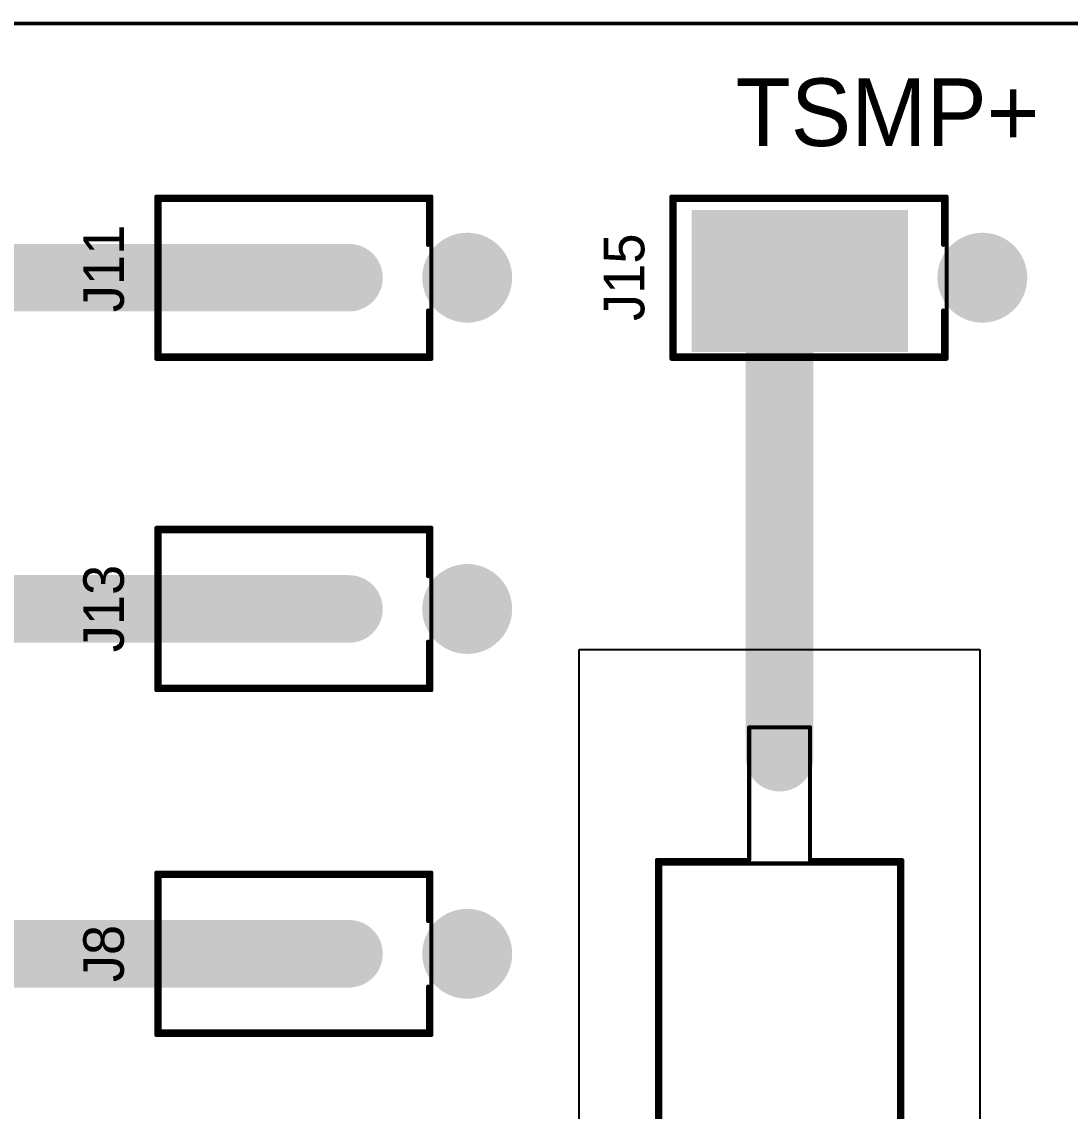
# Model space of a CAD drawing. Header units: millimetres. Extents: x 0 to 5.19, y 0 to 3.53.
# Drawn here: x 1.813 to 3.364, y 1.917 to 3.528 of the extents above; entities that cross this region are included whole.
import ezdxf

# ---------------------------------------------------------------- set-up
doc = ezdxf.new("R2010")
doc.units = ezdxf.units.MM
doc.header["$MEASUREMENT"] = 0
for name, color, linetype in [('BottomLayer', 5, 'Continuous'), ('BottomSolder', 6, 'Continuous'), ('Mechanical3', 76, 'Continuous'), ('Mechanical32', 56, 'Continuous'), ('Mechanical5', 56, 'Continuous'), ('MultiLayer', 9, 'Continuous'), ('PadHoleLayer', 156, 'Continuous'), ('TopLayer', 1, 'Continuous'), ('TopOverlay', 2, 'Continuous'), ('TopSolder', 216, 'Continuous')]:
    doc.layers.add(name, color=color, linetype=linetype)

# ---------------------------------------------------------------- blocks, each defined once
blk = doc.blocks.new('45F10KE_6')
at = {"layer": 'BottomLayer', "const_width": 0.035}
blk.add_lwpolyline([(-0.0175, 0, 1), (0.0175, 0, 1)], format="xyb", close=True, dxfattribs=at)
at = {"layer": 'BottomLayer'}
blk.add_solid([(-1.295, -0.035), (-1.225, -0.035), (-1.295, 0.035), (-1.225, 0.035)], dxfattribs=at)
at = {"layer": 'BottomSolder', "const_width": 0.039}
blk.add_lwpolyline([(-0.0195, 0, 1), (0.0195, 0, 1)], format="xyb", close=True, dxfattribs=at)
at = {"layer": 'BottomSolder'}
blk.add_solid([(-1.299, -0.039), (-1.221, -0.039), (-1.299, 0.039), (-1.221, 0.039)], dxfattribs=at)
at = {"layer": 'Mechanical3'}
for p, q in [((-1.1085, 0.045), (-1.1085, 0.1815)), ((-1.1085, 0.1815), (-0.1515, 0.1815)), ((-0.1515, 0.1815), (-0.1515, 0.045)), ((-1.305, -0.045), (-1.305, 0.045)), ((-1.305, 0.045), (-1.1085, 0.045)), ((-0.1515, 0.045), (0.045, 0.045)), ((0.045, 0.045), (0.045, -0.045)), ((-1.1085, -0.045), (-1.305, -0.045)), ((-1.1085, -0.1815), (-1.1085, -0.045)), ((0.045, -0.045), (-0.1515, -0.045)), ((-0.1515, -0.045), (-0.1515, -0.1815)), ((-0.1515, -0.1815), (-1.1085, -0.1815))]:
    blk.add_line(p, q, dxfattribs=at)
at = {"layer": 'Mechanical3', "const_width": 0.006}
for points in [[(-1.1085, 0.1815), (-1.1085, 0.045)], [(-1.1085, 0.1815), (-0.1515, 0.1815)], [(-0.1515, 0.1815), (-0.1515, 0.045)], [(-1.305, 0.045), (-1.1085, 0.045)], [(-0.1515, 0.045), (0.045, 0.045)], [(0.045, 0.045), (0.045, -0.045)], [(-1.305, -0.045), (-1.1085, -0.045)], [(-1.1085, -0.045), (-1.1085, -0.1815)], [(-0.1515, -0.045), (-0.1515, -0.1815)], [(-0.1515, -0.045), (0.045, -0.045)], [(-1.1085, -0.1815), (-0.1515, -0.1815)]]:
    blk.add_lwpolyline(points, dxfattribs=at)
at = {"layer": 'Mechanical3', "const_width": 0.003}
for points in [[(-1.11, 0.1815, 1), (-1.107, 0.1815, 1)], [(-1.11, 0.1815, 1), (-1.107, 0.1815, 1)], [(-0.153, 0.1815, 1), (-0.15, 0.1815, 1)], [(-0.153, 0.1815, 1), (-0.15, 0.1815, 1)], [(-1.3065, 0.045, 1), (-1.3035, 0.045, 1)], [(-1.11, 0.045, 1), (-1.107, 0.045, 1)], [(-1.11, 0.045, 1), (-1.107, 0.045, 1)], [(-0.153, 0.045, 1), (-0.15, 0.045, 1)], [(-0.153, 0.045, 1), (-0.15, 0.045, 1)], [(0.0435, 0.045, 1), (0.0465, 0.045, 1)], [(0.0435, 0.045, 1), (0.0465, 0.045, 1)], [(-1.3065, -0.045, 1), (-1.3035, -0.045, 1)], [(-1.11, -0.045, 1), (-1.107, -0.045, 1)], [(-1.11, -0.045, 1), (-1.107, -0.045, 1)], [(-0.153, -0.045, 1), (-0.15, -0.045, 1)], [(-0.153, -0.045, 1), (-0.15, -0.045, 1)], [(0.0435, -0.045, 1), (0.0465, -0.045, 1)], [(0.0435, -0.045, 1), (0.0465, -0.045, 1)], [(-1.11, -0.1815, 1), (-1.107, -0.1815, 1)], [(-1.11, -0.1815, 1), (-1.107, -0.1815, 1)], [(-0.153, -0.1815, 1), (-0.15, -0.1815, 1)], [(-0.153, -0.1815, 1), (-0.15, -0.1815, 1)]]:
    blk.add_lwpolyline(points, format="xyb", close=True, dxfattribs=at)
at = {"layer": 'Mechanical5'}
for p, q in [((-1.42, -0.2965), (-1.42, 0.2965)), ((-1.42, 0.2965), (0.16, 0.2965)), ((0.16, 0.2965), (0.16, -0.2965)), ((0.16, -0.2965), (-1.42, -0.2965))]:
    blk.add_line(p, q, dxfattribs=at)
at = {"layer": 'PadHoleLayer', "const_width": 0.025}
for points in [[(-1.2725, 0, 1), (-1.2475, 0, 1)], [(-0.0125, 0, 1), (0.0125, 0, 1)]]:
    blk.add_lwpolyline(points, format="xyb", close=True, dxfattribs=at)
at = {"layer": 'TopLayer', "const_width": 0.035}
blk.add_lwpolyline([(-0.0175, 0, 1), (0.0175, 0, 1)], format="xyb", close=True, dxfattribs=at)
at = {"layer": 'TopLayer'}
blk.add_solid([(-1.295, -0.035), (-1.225, -0.035), (-1.295, 0.035), (-1.225, 0.035)], dxfattribs=at)
at = {"layer": 'TopOverlay', "const_width": 0.006}
for points in [[(-1.1035, 0.1765), (-1.1035, -0.1765)], [(-1.1035, 0.1765), (-0.1565, 0.1765)], [(-0.1565, 0.1765), (-0.1565, -0.1765)], [(-1.1035, -0.1765), (-0.1565, -0.1765)]]:
    blk.add_lwpolyline(points, dxfattribs=at)
at = {"layer": 'TopOverlay', "const_width": 0.003}
for points in [[(-1.105, 0.1765, 1), (-1.102, 0.1765, 1)], [(-1.105, 0.1765, 1), (-1.102, 0.1765, 1)], [(-0.158, 0.1765, 1), (-0.155, 0.1765, 1)], [(-0.158, 0.1765, 1), (-0.155, 0.1765, 1)], [(-1.105, -0.1765, 1), (-1.102, -0.1765, 1)], [(-1.105, -0.1765, 1), (-1.102, -0.1765, 1)], [(-0.158, -0.1765, 1), (-0.155, -0.1765, 1)], [(-0.158, -0.1765, 1), (-0.155, -0.1765, 1)]]:
    blk.add_lwpolyline(points, format="xyb", close=True, dxfattribs=at)
at = {"layer": 'TopSolder', "const_width": 0.039}
blk.add_lwpolyline([(-0.0195, 0, 1), (0.0195, 0, 1)], format="xyb", close=True, dxfattribs=at)
at = {"layer": 'TopSolder'}
blk.add_solid([(-1.299, -0.039), (-1.221, -0.039), (-1.299, 0.039), (-1.221, 0.039)], dxfattribs=at)
blk = doc.blocks.new('CON2_1X2_P163_VM_13')
at = {"layer": 'BottomLayer'}
for points, const_width in [([(0.3067, 0, 1), (0.3692, 0, 1)], 0.0625), ([(0.1442, 0, 1), (0.1817, 0, 1)], 0.0375)]:
    blk.add_lwpolyline(points, format="xyb", close=True, dxfattribs=dict(at, const_width=const_width))
blk.add_solid([(-0.0375, -0.0375), (0.0375, -0.0375), (-0.0375, 0.0375), (0.0375, 0.0375)], dxfattribs=at)
at = {"layer": 'BottomSolder'}
for points, const_width in [([(0.3047, 0, 1), (0.3712, 0, 1)], 0.0665), ([(0.1422, 0, 1), (0.1837, 0, 1)], 0.0415)]:
    blk.add_lwpolyline(points, format="xyb", close=True, dxfattribs=dict(at, const_width=const_width))
blk.add_solid([(-0.0415, -0.0415), (0.0415, -0.0415), (-0.0415, 0.0415), (0.0415, 0.0415)], dxfattribs=at)
at = {"layer": 'Mechanical3', "const_width": 0.006}
for points in [[(-0.122, -0.12), (-0.122, 0.12)], [(-0.122, 0.12), (0.285, 0.12)], [(0.285, -0.12), (0.285, 0.12)], [(-0.122, -0.12), (0.285, -0.12)]]:
    blk.add_lwpolyline(points, dxfattribs=at)
at = {"layer": 'Mechanical3', "const_width": 0.003}
for points in [[(-0.1235, 0.12, 1), (-0.1205, 0.12, 1)], [(-0.1235, 0.12, 1), (-0.1205, 0.12, 1)], [(0.2835, 0.12, 1), (0.2865, 0.12, 1)], [(0.2835, 0.12, 1), (0.2865, 0.12, 1)], [(-0.1235, -0.12, 1), (-0.1205, -0.12, 1)], [(-0.1235, -0.12, 1), (-0.1205, -0.12, 1)], [(0.2835, -0.12, 1), (0.2865, -0.12, 1)], [(0.2835, -0.12, 1), (0.2865, -0.12, 1)]]:
    blk.add_lwpolyline(points, format="xyb", close=True, dxfattribs=at)
at = {"layer": 'Mechanical5'}
for p, q in [((0.285, 0.12), (-0.122, 0.12)), ((-0.122, 0.12), (-0.122, -0.12)), ((0.285, -0.12), (0.285, 0.12)), ((-0.122, -0.12), (0.285, -0.12))]:
    blk.add_line(p, q, dxfattribs=at)
at = {"layer": 'MultiLayer'}
for points, const_width in [([(0.3067, 0, 1), (0.3692, 0, 1)], 0.0625), ([(0.1442, 0, 1), (0.1817, 0, 1)], 0.0375)]:
    blk.add_lwpolyline(points, format="xyb", close=True, dxfattribs=dict(at, const_width=const_width))
blk.add_solid([(-0.0375, -0.0375), (0.0375, -0.0375), (-0.0375, 0.0375), (0.0375, 0.0375)], dxfattribs=at)
at = {"layer": 'PadHoleLayer'}
for points, const_width in [([(0.3067, 0, 1), (0.3692, 0, 1)], 0.0625), ([(-0.0138, 0, 1), (0.0138, 0, 1)], 0.0275), ([(0.1492, 0, 1), (0.1767, 0, 1)], 0.0275)]:
    blk.add_lwpolyline(points, format="xyb", close=True, dxfattribs=dict(at, const_width=const_width))
at = {"layer": 'TopLayer'}
for points, const_width in [([(0.3067, 0, 1), (0.3692, 0, 1)], 0.0625), ([(0.1442, 0, 1), (0.1817, 0, 1)], 0.0375)]:
    blk.add_lwpolyline(points, format="xyb", close=True, dxfattribs=dict(at, const_width=const_width))
blk.add_solid([(-0.0375, -0.0375), (0.0375, -0.0375), (-0.0375, 0.0375), (0.0375, 0.0375)], dxfattribs=at)
at = {"layer": 'TopOverlay', "const_width": 0.006}
for points in [[(-0.117, -0.115), (-0.117, 0.115)], [(-0.117, 0.115), (0.28, 0.115)], [(0.28, 0.0485), (0.28, 0.115)], [(0.28, -0.115), (0.28, -0.0485)], [(-0.117, -0.115), (0.28, -0.115)]]:
    blk.add_lwpolyline(points, dxfattribs=at)
at = {"layer": 'TopOverlay', "const_width": 0.003}
for points in [[(-0.1185, 0.115, 1), (-0.1155, 0.115, 1)], [(-0.1185, 0.115, 1), (-0.1155, 0.115, 1)], [(0.2785, 0.115, 1), (0.2815, 0.115, 1)], [(0.2785, 0.115, 1), (0.2815, 0.115, 1)], [(0.2785, 0.0485, 1), (0.2815, 0.0485, 1)], [(0.2785, -0.0485, 1), (0.2815, -0.0485, 1)], [(-0.1185, -0.115, 1), (-0.1155, -0.115, 1)], [(-0.1185, -0.115, 1), (-0.1155, -0.115, 1)], [(0.2785, -0.115, 1), (0.2815, -0.115, 1)], [(0.2785, -0.115, 1), (0.2815, -0.115, 1)]]:
    blk.add_lwpolyline(points, format="xyb", close=True, dxfattribs=at)
at = {"layer": 'TopSolder'}
for points, const_width in [([(0.3047, 0, 1), (0.3712, 0, 1)], 0.0665), ([(0.1422, 0, 1), (0.1837, 0, 1)], 0.0415)]:
    blk.add_lwpolyline(points, format="xyb", close=True, dxfattribs=dict(at, const_width=const_width))
blk.add_solid([(-0.0415, -0.0415), (0.0415, -0.0415), (-0.0415, 0.0415), (0.0415, 0.0415)], dxfattribs=at)
blk = doc.blocks.new('CON2_1X2_P163_VM_15')
at = {"layer": 'BottomLayer'}
for points, const_width in [([(0.3067, 0, 1), (0.3692, 0, 1)], 0.0625), ([(0.1442, 0, 1), (0.1817, 0, 1)], 0.0375)]:
    blk.add_lwpolyline(points, format="xyb", close=True, dxfattribs=dict(at, const_width=const_width))
blk.add_solid([(-0.0375, -0.0375), (0.0375, -0.0375), (-0.0375, 0.0375), (0.0375, 0.0375)], dxfattribs=at)
at = {"layer": 'BottomSolder'}
for points, const_width in [([(0.3047, 0, 1), (0.3712, 0, 1)], 0.0665), ([(0.1422, 0, 1), (0.1837, 0, 1)], 0.0415)]:
    blk.add_lwpolyline(points, format="xyb", close=True, dxfattribs=dict(at, const_width=const_width))
blk.add_solid([(-0.0415, -0.0415), (0.0415, -0.0415), (-0.0415, 0.0415), (0.0415, 0.0415)], dxfattribs=at)
at = {"layer": 'Mechanical3', "const_width": 0.006}
for points in [[(-0.122, -0.12), (-0.122, 0.12)], [(-0.122, 0.12), (0.285, 0.12)], [(0.285, -0.12), (0.285, 0.12)], [(-0.122, -0.12), (0.285, -0.12)]]:
    blk.add_lwpolyline(points, dxfattribs=at)
at = {"layer": 'Mechanical3', "const_width": 0.003}
for points in [[(-0.1235, 0.12, 1), (-0.1205, 0.12, 1)], [(-0.1235, 0.12, 1), (-0.1205, 0.12, 1)], [(0.2835, 0.12, 1), (0.2865, 0.12, 1)], [(0.2835, 0.12, 1), (0.2865, 0.12, 1)], [(-0.1235, -0.12, 1), (-0.1205, -0.12, 1)], [(-0.1235, -0.12, 1), (-0.1205, -0.12, 1)], [(0.2835, -0.12, 1), (0.2865, -0.12, 1)], [(0.2835, -0.12, 1), (0.2865, -0.12, 1)]]:
    blk.add_lwpolyline(points, format="xyb", close=True, dxfattribs=at)
at = {"layer": 'Mechanical5'}
for p, q in [((0.285, 0.12), (-0.122, 0.12)), ((-0.122, 0.12), (-0.122, -0.12)), ((0.285, -0.12), (0.285, 0.12)), ((-0.122, -0.12), (0.285, -0.12))]:
    blk.add_line(p, q, dxfattribs=at)
at = {"layer": 'MultiLayer'}
for points, const_width in [([(0.3067, 0, 1), (0.3692, 0, 1)], 0.0625), ([(0.1442, 0, 1), (0.1817, 0, 1)], 0.0375)]:
    blk.add_lwpolyline(points, format="xyb", close=True, dxfattribs=dict(at, const_width=const_width))
blk.add_solid([(-0.0375, -0.0375), (0.0375, -0.0375), (-0.0375, 0.0375), (0.0375, 0.0375)], dxfattribs=at)
at = {"layer": 'PadHoleLayer'}
for points, const_width in [([(0.3067, 0, 1), (0.3692, 0, 1)], 0.0625), ([(-0.0138, 0, 1), (0.0138, 0, 1)], 0.0275), ([(0.1492, 0, 1), (0.1767, 0, 1)], 0.0275)]:
    blk.add_lwpolyline(points, format="xyb", close=True, dxfattribs=dict(at, const_width=const_width))
at = {"layer": 'TopLayer'}
for points, const_width in [([(0.3067, 0, 1), (0.3692, 0, 1)], 0.0625), ([(0.1442, 0, 1), (0.1817, 0, 1)], 0.0375)]:
    blk.add_lwpolyline(points, format="xyb", close=True, dxfattribs=dict(at, const_width=const_width))
blk.add_solid([(-0.0375, -0.0375), (0.0375, -0.0375), (-0.0375, 0.0375), (0.0375, 0.0375)], dxfattribs=at)
at = {"layer": 'TopOverlay', "const_width": 0.006}
for points in [[(-0.117, -0.115), (-0.117, 0.115)], [(-0.117, 0.115), (0.28, 0.115)], [(0.28, 0.0485), (0.28, 0.115)], [(0.28, -0.115), (0.28, -0.0485)], [(-0.117, -0.115), (0.28, -0.115)]]:
    blk.add_lwpolyline(points, dxfattribs=at)
at = {"layer": 'TopOverlay', "const_width": 0.003}
for points in [[(-0.1185, 0.115, 1), (-0.1155, 0.115, 1)], [(-0.1185, 0.115, 1), (-0.1155, 0.115, 1)], [(0.2785, 0.115, 1), (0.2815, 0.115, 1)], [(0.2785, 0.115, 1), (0.2815, 0.115, 1)], [(0.2785, 0.0485, 1), (0.2815, 0.0485, 1)], [(0.2785, -0.0485, 1), (0.2815, -0.0485, 1)], [(-0.1185, -0.115, 1), (-0.1155, -0.115, 1)], [(-0.1185, -0.115, 1), (-0.1155, -0.115, 1)], [(0.2785, -0.115, 1), (0.2815, -0.115, 1)], [(0.2785, -0.115, 1), (0.2815, -0.115, 1)]]:
    blk.add_lwpolyline(points, format="xyb", close=True, dxfattribs=at)
at = {"layer": 'TopSolder'}
for points, const_width in [([(0.3047, 0, 1), (0.3712, 0, 1)], 0.0665), ([(0.1422, 0, 1), (0.1837, 0, 1)], 0.0415)]:
    blk.add_lwpolyline(points, format="xyb", close=True, dxfattribs=dict(at, const_width=const_width))
blk.add_solid([(-0.0415, -0.0415), (0.0415, -0.0415), (-0.0415, 0.0415), (0.0415, 0.0415)], dxfattribs=at)
blk = doc.blocks.new('CON2_1X2_P163_VM_17')
at = {"layer": 'BottomLayer'}
for points, const_width in [([(0.3067, 0, 1), (0.3692, 0, 1)], 0.0625), ([(0.1442, 0, 1), (0.1817, 0, 1)], 0.0375)]:
    blk.add_lwpolyline(points, format="xyb", close=True, dxfattribs=dict(at, const_width=const_width))
blk.add_solid([(-0.0375, -0.0375), (0.0375, -0.0375), (-0.0375, 0.0375), (0.0375, 0.0375)], dxfattribs=at)
at = {"layer": 'BottomSolder'}
for points, const_width in [([(0.3047, 0, 1), (0.3712, 0, 1)], 0.0665), ([(0.1422, 0, 1), (0.1837, 0, 1)], 0.0415)]:
    blk.add_lwpolyline(points, format="xyb", close=True, dxfattribs=dict(at, const_width=const_width))
blk.add_solid([(-0.0415, -0.0415), (0.0415, -0.0415), (-0.0415, 0.0415), (0.0415, 0.0415)], dxfattribs=at)
at = {"layer": 'Mechanical3', "const_width": 0.006}
for points in [[(-0.122, -0.12), (-0.122, 0.12)], [(-0.122, 0.12), (0.285, 0.12)], [(0.285, -0.12), (0.285, 0.12)], [(-0.122, -0.12), (0.285, -0.12)]]:
    blk.add_lwpolyline(points, dxfattribs=at)
at = {"layer": 'Mechanical3', "const_width": 0.003}
for points in [[(-0.1235, 0.12, 1), (-0.1205, 0.12, 1)], [(-0.1235, 0.12, 1), (-0.1205, 0.12, 1)], [(0.2835, 0.12, 1), (0.2865, 0.12, 1)], [(0.2835, 0.12, 1), (0.2865, 0.12, 1)], [(-0.1235, -0.12, 1), (-0.1205, -0.12, 1)], [(-0.1235, -0.12, 1), (-0.1205, -0.12, 1)], [(0.2835, -0.12, 1), (0.2865, -0.12, 1)], [(0.2835, -0.12, 1), (0.2865, -0.12, 1)]]:
    blk.add_lwpolyline(points, format="xyb", close=True, dxfattribs=at)
at = {"layer": 'Mechanical5'}
for p, q in [((0.285, 0.12), (-0.122, 0.12)), ((-0.122, 0.12), (-0.122, -0.12)), ((0.285, -0.12), (0.285, 0.12)), ((-0.122, -0.12), (0.285, -0.12))]:
    blk.add_line(p, q, dxfattribs=at)
at = {"layer": 'MultiLayer'}
for points, const_width in [([(0.3067, 0, 1), (0.3692, 0, 1)], 0.0625), ([(0.1442, 0, 1), (0.1817, 0, 1)], 0.0375)]:
    blk.add_lwpolyline(points, format="xyb", close=True, dxfattribs=dict(at, const_width=const_width))
blk.add_solid([(-0.0375, -0.0375), (0.0375, -0.0375), (-0.0375, 0.0375), (0.0375, 0.0375)], dxfattribs=at)
at = {"layer": 'PadHoleLayer'}
for points, const_width in [([(0.3067, 0, 1), (0.3692, 0, 1)], 0.0625), ([(-0.0138, 0, 1), (0.0138, 0, 1)], 0.0275), ([(0.1492, 0, 1), (0.1767, 0, 1)], 0.0275)]:
    blk.add_lwpolyline(points, format="xyb", close=True, dxfattribs=dict(at, const_width=const_width))
at = {"layer": 'TopLayer'}
for points, const_width in [([(0.3067, 0, 1), (0.3692, 0, 1)], 0.0625), ([(0.1442, 0, 1), (0.1817, 0, 1)], 0.0375)]:
    blk.add_lwpolyline(points, format="xyb", close=True, dxfattribs=dict(at, const_width=const_width))
blk.add_solid([(-0.0375, -0.0375), (0.0375, -0.0375), (-0.0375, 0.0375), (0.0375, 0.0375)], dxfattribs=at)
at = {"layer": 'TopOverlay', "const_width": 0.006}
for points in [[(-0.117, -0.115), (-0.117, 0.115)], [(-0.117, 0.115), (0.28, 0.115)], [(0.28, 0.0485), (0.28, 0.115)], [(0.28, -0.115), (0.28, -0.0485)], [(-0.117, -0.115), (0.28, -0.115)]]:
    blk.add_lwpolyline(points, dxfattribs=at)
at = {"layer": 'TopOverlay', "const_width": 0.003}
for points in [[(-0.1185, 0.115, 1), (-0.1155, 0.115, 1)], [(-0.1185, 0.115, 1), (-0.1155, 0.115, 1)], [(0.2785, 0.115, 1), (0.2815, 0.115, 1)], [(0.2785, 0.115, 1), (0.2815, 0.115, 1)], [(0.2785, 0.0485, 1), (0.2815, 0.0485, 1)], [(0.2785, -0.0485, 1), (0.2815, -0.0485, 1)], [(-0.1185, -0.115, 1), (-0.1155, -0.115, 1)], [(-0.1185, -0.115, 1), (-0.1155, -0.115, 1)], [(0.2785, -0.115, 1), (0.2815, -0.115, 1)], [(0.2785, -0.115, 1), (0.2815, -0.115, 1)]]:
    blk.add_lwpolyline(points, format="xyb", close=True, dxfattribs=at)
at = {"layer": 'TopSolder'}
for points, const_width in [([(0.3047, 0, 1), (0.3712, 0, 1)], 0.0665), ([(0.1422, 0, 1), (0.1837, 0, 1)], 0.0415)]:
    blk.add_lwpolyline(points, format="xyb", close=True, dxfattribs=dict(at, const_width=const_width))
blk.add_solid([(-0.0415, -0.0415), (0.0415, -0.0415), (-0.0415, 0.0415), (0.0415, 0.0415)], dxfattribs=at)
blk = doc.blocks.new('CON2_1X2_P163_VM_19')
at = {"layer": 'BottomLayer'}
for points, const_width in [([(0.3067, 0, 1), (0.3692, 0, 1)], 0.0625), ([(0.1442, 0, 1), (0.1817, 0, 1)], 0.0375)]:
    blk.add_lwpolyline(points, format="xyb", close=True, dxfattribs=dict(at, const_width=const_width))
blk.add_solid([(-0.0375, -0.0375), (0.0375, -0.0375), (-0.0375, 0.0375), (0.0375, 0.0375)], dxfattribs=at)
at = {"layer": 'BottomSolder'}
for points, const_width in [([(0.3047, 0, 1), (0.3712, 0, 1)], 0.0665), ([(0.1422, 0, 1), (0.1837, 0, 1)], 0.0415)]:
    blk.add_lwpolyline(points, format="xyb", close=True, dxfattribs=dict(at, const_width=const_width))
blk.add_solid([(-0.0415, -0.0415), (0.0415, -0.0415), (-0.0415, 0.0415), (0.0415, 0.0415)], dxfattribs=at)
at = {"layer": 'Mechanical3', "const_width": 0.006}
for points in [[(-0.122, -0.12), (-0.122, 0.12)], [(-0.122, 0.12), (0.285, 0.12)], [(0.285, -0.12), (0.285, 0.12)], [(-0.122, -0.12), (0.285, -0.12)]]:
    blk.add_lwpolyline(points, dxfattribs=at)
at = {"layer": 'Mechanical3', "const_width": 0.003}
for points in [[(-0.1235, 0.12, 1), (-0.1205, 0.12, 1)], [(-0.1235, 0.12, 1), (-0.1205, 0.12, 1)], [(0.2835, 0.12, 1), (0.2865, 0.12, 1)], [(0.2835, 0.12, 1), (0.2865, 0.12, 1)], [(-0.1235, -0.12, 1), (-0.1205, -0.12, 1)], [(-0.1235, -0.12, 1), (-0.1205, -0.12, 1)], [(0.2835, -0.12, 1), (0.2865, -0.12, 1)], [(0.2835, -0.12, 1), (0.2865, -0.12, 1)]]:
    blk.add_lwpolyline(points, format="xyb", close=True, dxfattribs=at)
at = {"layer": 'Mechanical5'}
for p, q in [((0.285, 0.12), (-0.122, 0.12)), ((-0.122, 0.12), (-0.122, -0.12)), ((0.285, -0.12), (0.285, 0.12)), ((-0.122, -0.12), (0.285, -0.12))]:
    blk.add_line(p, q, dxfattribs=at)
at = {"layer": 'MultiLayer'}
for points, const_width in [([(0.3067, 0, 1), (0.3692, 0, 1)], 0.0625), ([(0.1442, 0, 1), (0.1817, 0, 1)], 0.0375)]:
    blk.add_lwpolyline(points, format="xyb", close=True, dxfattribs=dict(at, const_width=const_width))
blk.add_solid([(-0.0375, -0.0375), (0.0375, -0.0375), (-0.0375, 0.0375), (0.0375, 0.0375)], dxfattribs=at)
at = {"layer": 'PadHoleLayer'}
for points, const_width in [([(0.3067, 0, 1), (0.3692, 0, 1)], 0.0625), ([(-0.0138, 0, 1), (0.0138, 0, 1)], 0.0275), ([(0.1492, 0, 1), (0.1767, 0, 1)], 0.0275)]:
    blk.add_lwpolyline(points, format="xyb", close=True, dxfattribs=dict(at, const_width=const_width))
at = {"layer": 'TopLayer'}
for points, const_width in [([(0.3067, 0, 1), (0.3692, 0, 1)], 0.0625), ([(0.1442, 0, 1), (0.1817, 0, 1)], 0.0375)]:
    blk.add_lwpolyline(points, format="xyb", close=True, dxfattribs=dict(at, const_width=const_width))
blk.add_solid([(-0.0375, -0.0375), (0.0375, -0.0375), (-0.0375, 0.0375), (0.0375, 0.0375)], dxfattribs=at)
at = {"layer": 'TopOverlay', "const_width": 0.006}
for points in [[(-0.117, -0.115), (-0.117, 0.115)], [(-0.117, 0.115), (0.28, 0.115)], [(0.28, 0.0485), (0.28, 0.115)], [(0.28, -0.115), (0.28, -0.0485)], [(-0.117, -0.115), (0.28, -0.115)]]:
    blk.add_lwpolyline(points, dxfattribs=at)
at = {"layer": 'TopOverlay', "const_width": 0.003}
for points in [[(-0.1185, 0.115, 1), (-0.1155, 0.115, 1)], [(-0.1185, 0.115, 1), (-0.1155, 0.115, 1)], [(0.2785, 0.115, 1), (0.2815, 0.115, 1)], [(0.2785, 0.115, 1), (0.2815, 0.115, 1)], [(0.2785, 0.0485, 1), (0.2815, 0.0485, 1)], [(0.2785, -0.0485, 1), (0.2815, -0.0485, 1)], [(-0.1185, -0.115, 1), (-0.1155, -0.115, 1)], [(-0.1185, -0.115, 1), (-0.1155, -0.115, 1)], [(0.2785, -0.115, 1), (0.2815, -0.115, 1)], [(0.2785, -0.115, 1), (0.2815, -0.115, 1)]]:
    blk.add_lwpolyline(points, format="xyb", close=True, dxfattribs=at)
at = {"layer": 'TopSolder'}
for points, const_width in [([(0.3047, 0, 1), (0.3712, 0, 1)], 0.0665), ([(0.1422, 0, 1), (0.1837, 0, 1)], 0.0415)]:
    blk.add_lwpolyline(points, format="xyb", close=True, dxfattribs=dict(at, const_width=const_width))
blk.add_solid([(-0.0415, -0.0415), (0.0415, -0.0415), (-0.0415, 0.0415), (0.0415, 0.0415)], dxfattribs=at)

msp = doc.modelspace()

# ---------------------------------------------------------------- linework, layer by layer
at = {"layer": 'Mechanical32', "const_width": 0.005}
msp.add_lwpolyline([(0, 3.526), (5.191, 3.526)], dxfattribs=at)
at = {"layer": 'TopLayer', "const_width": 0.1}
for points in [[(1.6069, 3.15), (2.134, 3.15)], [(2.134, 3.15), (2.297, 3.15)], [(2.911, 3.1536), (3.0554, 3.1536)], [(2.934, 2.44), (2.934, 3.07)], [(1.6069, 2.66), (2.134, 2.66)], [(2.134, 2.66), (2.297, 2.66)], [(1.6069, 2.15), (2.134, 2.15)], [(2.134, 2.15), (2.297, 2.15)]]:
    msp.add_lwpolyline(points, dxfattribs=at)
at = {"layer": 'TopLayer', "const_width": 0.05}
for points in [[(2.109, 3.15, 1), (2.159, 3.15, 1)], [(2.109, 3.15, 1), (2.159, 3.15, 1)], [(2.272, 3.15, 1), (2.322, 3.15, 1)], [(2.886, 3.1536, 1), (2.936, 3.1536, 1)], [(3.0304, 3.1536, 1), (3.0804, 3.1536, 1)], [(2.909, 3.07, 1), (2.959, 3.07, 1)], [(2.109, 2.66, 1), (2.159, 2.66, 1)], [(2.109, 2.66, 1), (2.159, 2.66, 1)], [(2.272, 2.66, 1), (2.322, 2.66, 1)], [(2.909, 2.44, 1), (2.959, 2.44, 1)], [(2.109, 2.15, 1), (2.159, 2.15, 1)], [(2.109, 2.15, 1), (2.159, 2.15, 1)], [(2.272, 2.15, 1), (2.322, 2.15, 1)]]:
    msp.add_lwpolyline(points, format="xyb", close=True, dxfattribs=at)
at = {"layer": 'TopLayer'}
msp.add_solid([(2.804, 3.04), (3.124, 3.04), (2.804, 3.25), (3.124, 3.25)], dxfattribs=at)

# ---------------------------------------------------------------- block references
for name, p, rotation in [('CON2_1X2_P163_VM_17', (2.134, 3.15), 360), ('CON2_1X2_P163_VM_13', (2.896, 3.15), 360), ('CON2_1X2_P163_VM_15', (2.134, 2.66), 360), ('45F10KE_6', (2.934, 2.44), 90), ('CON2_1X2_P163_VM_19', (2.134, 2.15), 360)]:
    msp.add_blockref(name, p, dxfattribs=dict(rotation=rotation))

# ---------------------------------------------------------------- texts
at = {"layer": 'TopOverlay'}
for s, height, rotation, p in [('TSMP+', 0.1, 360, (2.869, 3.3447)), ('J11', 0.06, 90, (1.964, 3.0989)), ('J15', 0.06, 90, (2.734, 3.086)), ('J13', 0.06, 90, (1.964, 2.596)), ('J8', 0.06, 90, (1.964, 2.108))]:
    msp.add_text(s, height=height, rotation=rotation, dxfattribs=at).set_placement(p)

doc.saveas('drawing.dxf')
